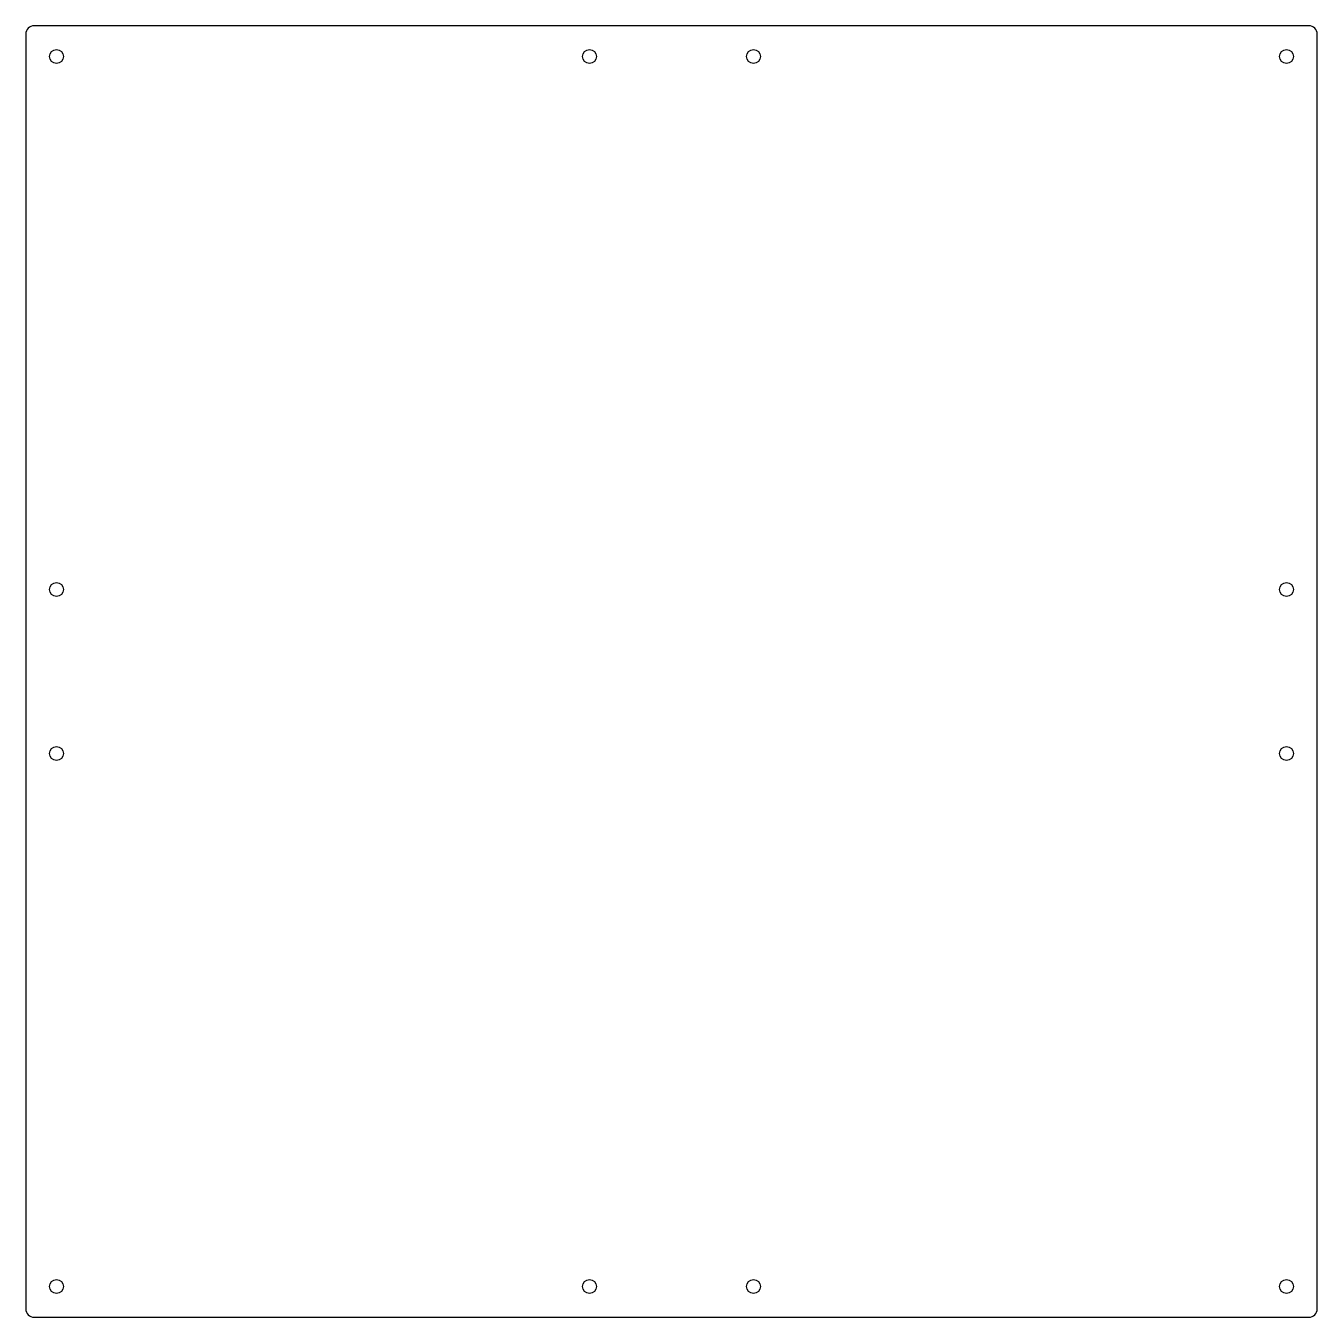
# Model space of a CAD drawing. Header units: millimetres. Extents: x -158 to 158, y -158 to 158.
import ezdxf

# ---------------------------------------------------------------- set-up
doc = ezdxf.new("R2010")
doc.units = ezdxf.units.MM

msp = doc.modelspace()

# ---------------------------------------------------------------- linework, layer by layer
at = {"color": 7, "linetype": 'Continuous', "lineweight": 25}
for p, q in [((155.5, 157.5), (-155.5, 157.5)), ((-157.5, 155.5), (-157.5, -155.5)), ((157.5, -155.5), (157.5, 155.5)), ((-155.5, -157.5), (155.5, -157.5))]:
    msp.add_line(p, q, dxfattribs=at)
for centre in [(-150, 150), (-20, 150), (20, 150), (150, 150), (-150, 20), (150, 20), (-150, -20), (150, -20), (-150, -150), (-20, -150), (20, -150), (150, -150)]:
    msp.add_circle(centre, 1.7, dxfattribs=at)
for centre, start, end in [((-155.5, 155.5), 90, 180), ((155.5, 155.5), 0, 90), ((-155.5, -155.5), 180, 270), ((155.5, -155.5), 270, 0)]:
    msp.add_arc(centre, 2, start, end, dxfattribs=at)

doc.saveas('drawing.dxf')
